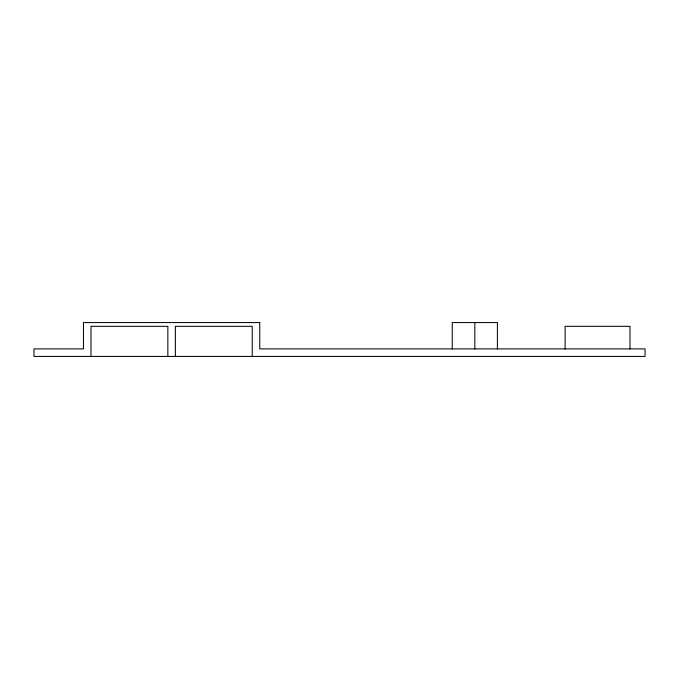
<?xml version="1.0" encoding="UTF-8"?>
<svg xmlns="http://www.w3.org/2000/svg" width="679" height="679" viewBox="0 0 679 679"><rect width="100%" height="100%" fill="white"/><g stroke="black" fill="none" stroke-linecap="round" stroke-linejoin="round"><path stroke-width="1.02" d="M630.002 348.904L630.002 326.327L565.123 326.327L565.123 348.904M497.393 348.904L497.393 322.567L452.239 322.567L452.239 348.904M474.816 322.567L474.816 348.904M252.232 356.433L252.232 326.327L175.377 326.327L175.377 356.433M167.849 356.433L167.849 326.327L90.994 326.327L90.994 356.433M259.76 322.567L83.466 322.567L83.466 348.904L33.95 348.904L33.95 356.433L645.05 356.433L645.05 348.904L259.76 348.904L259.76 322.567"/></g></svg>
